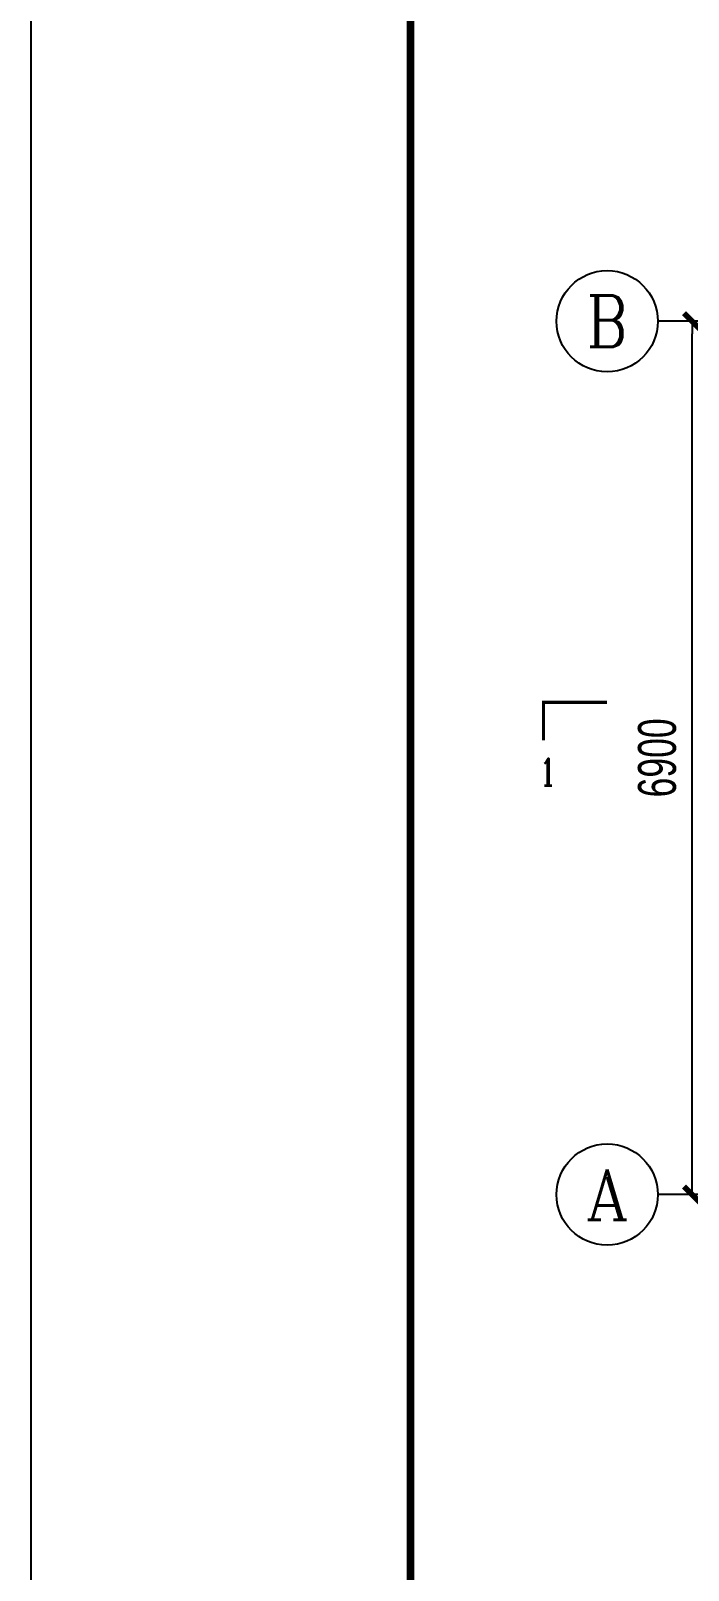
# Model space of a CAD drawing. Extents: x -316592 to 60787, y -138940 to -60306.
# Drawn here: x -30152 to -24957, y -95223 to -83060 of the extents above; entities that cross this region are included whole.
import ezdxf
from ezdxf.enums import TextEntityAlignment as Align

# ---------------------------------------------------------------- set-up
doc = ezdxf.new("R2010")
doc.units = 0
doc.header["$LTSCALE"] = 1000
doc.header["$MEASUREMENT"] = 0
for name, color, linetype in [('AXIS', 4, 'Continuous'), ('AXIS_TEXT', 7, 'Continuous'), ('DIM_SYMB', 4, 'Continuous'), ('HIDE_B', 7, 'Continuous'), ('PUB_DIM', 7, 'Continuous'), ('PUB_TEXT', 7, 'Continuous'), ('图框', 7, 'Continuous')]:
    doc.layers.add(name, color=color, linetype=linetype)
doc.styles.add('_TCH_AXIS', font='COMPLEX', dxfattribs={"bigfont": 'GBCBIG'})
doc.styles.add('_TCH_LABEL', font='COMPLEX', dxfattribs={"bigfont": 'GBCBIG'})
doc.styles.add('COMPLEX', font='COMPLEX')
doc.styles.add('HZ', font='HZTXT_E.SHX', dxfattribs={"width": 0.7, "bigfont": 'HZTXT.SHX'})
doc.dimstyles.new('LZGPS', dxfattribs={"dimscale": 100, "dimtxt": 3, "dimasz": 1, "dimexe": 1, "dimexo": 2, "dimgap": 1.25, "dimtad": 1, "dimdec": 0, "dimzin": 0, "dimdsep": 46, "dimtxsty": 'HZ', "dimblk": '$dimbk', "dimcen": 2, "dimclrd": 256, "dimclre": 256, "dimazin": 0, "dimtfac": 1, "dimtdec": 0, "dimtix": 1, "dimtmove": 2, "dimatfit": 3, "dimfxl": 0, "dimtolj": 1, "dimtzin": 0, "dimarcsym": 0})

# ---------------------------------------------------------------- blocks, each defined once
blk = doc.blocks.new('$dimbk')
blk.add_line((0, 0), (-1, 0))
blk.add_lwpolyline([(-0.64, -0.64, 0.45, 0.45, 0), (0.64, 0.64, 0.45, 0.45, 0)], format="xyseb")
blk = doc.blocks.new('*D71')
at = {"layer": 'Defpoints', "color": 0}
for p in [(-24927, -85355), (-23896, -85355), (-23896, -92255)]:
    blk.add_point(p, dxfattribs=at)
at = {"layer": 'PUB_DIM', "lineweight": -2}
for p, q in [((-24096, -85355), (-25027, -85355)), ((-24927, -92155), (-24927, -85455)), ((-24096, -92255), (-25027, -92255))]:
    blk.add_line(p, q, dxfattribs=at)
at = {"layer": 'PUB_DIM', "lineweight": -2, "xscale": 100, "yscale": 100, "zscale": 100}
for p, rotation in [((-24927, -85355), 90), ((-24927, -92255), 270)]:
    blk.add_blockref('$dimbk', p, dxfattribs=dict(at, rotation=rotation))
at = {"layer": 'PUB_DIM', "color": 0, "insert": (-25202, -88805), "char_height": 300, "attachment_point": 5, "rotation": 90, "style": 'HZ'}
blk.add_mtext('\\A1;6900', dxfattribs=at)
blk = doc.blocks.new('_AXISO')
blk.add_circle((0, 0), 0.5)
at = {"layer": 'AXIS_TEXT', "style": 'COMPLEX', "width": 1.041667}
blk.add_attdef('A', text='', height=0.56, dxfattribs=at).set_placement((-0.25, -0.28), (0.25, -0.28), align=Align.FIT)

msp = doc.modelspace()

# ---------------------------------------------------------------- linework, layer by layer
msp.add_lwpolyline([(11847.8, -106596.8), (11847.8, -76896.8), (-30152.2, -76896.8), (-30152.2, -106596.8)], close=True)
at = {"layer": 'AXIS'}
for p, q in [((-23896.1, -85355.4), (-25197.7, -85355.4)), ((-23896.1, -92255.4), (-25197.7, -92255.4))]:
    msp.add_line(p, q, dxfattribs=at)
at = {"layer": 'DIM_SYMB', "const_width": 25}
msp.add_lwpolyline([(-26100.2, -88665.9), (-26100.2, -88365.9), (-25600.2, -88365.9)], dxfattribs=at)
at = {"layer": 'HIDE_B', "flags": 128}
msp.add_lwpolyline([(-27152.2, -104596.8), (-27152.2, -104596.8), (-27152.2, -104596.8), (-27152.2, -77896.8), (-27152.2, -77896.8), (-27152.2, -77896.8), (10847.8, -77896.8), (10847.8, -77896.8), (10847.8, -77896.8), (10847.8, -77896.8), (10847.8, -77896.8), (10847.8, -77896.8), (10847.8, -104596.8), (10847.8, -104596.8), (-27152.2, -104596.8)], close=True, dxfattribs=at)
at = {"layer": '图框', "linetype": 'Continuous', "const_width": 60}
msp.add_lwpolyline([(10847.8, -77896.8), (-27152.2, -77896.8), (-27152.2, -105596.8), (10847.8, -105596.8), (10847.8, -77896.8)], dxfattribs=at)

# ---------------------------------------------------------------- block references
at = {"layer": 'AXIS'}
ref = msp.add_blockref('_AXISO', (-25597.7, -85355.4), dxfattribs=dict(at, xscale=800, yscale=800, zscale=800))
ref.add_attrib('A', 'B', dxfattribs={"layer": 'AXIS_TEXT', "height": 406.4, "style": '_TCH_AXIS'}).set_placement((-25762.2, -85558.6), (-25433.2, -85558.6), align=Align.FIT)
ref = msp.add_blockref('_AXISO', (-25597.7, -92255.4), dxfattribs=dict(at, xscale=800, yscale=800, zscale=800))
ref.add_attrib('A', 'A', dxfattribs={"layer": 'AXIS_TEXT', "height": 396.5, "style": '_TCH_AXIS'}).set_placement((-25767.6, -92453.7), (-25427.8, -92453.7), align=Align.FIT)

# ---------------------------------------------------------------- texts
at = {"layer": 'PUB_TEXT', "style": '_TCH_LABEL', "width": 0.705882}
msp.add_text('1', height=212.5, dxfattribs=at).set_placement((-26132.4, -89022.2))

# ---------------------------------------------------------------- dimensions: what is measured, and where the dimension line sits
at = {"layer": 'PUB_DIM'}
dim = msp.add_aligned_dim(p1=(-23896.1, -92255.4), p2=(-23896.1, -85355.4), distance=1031.2, dimstyle='LZGPS', dxfattribs=at)
dim.commit()
dim.dimension.update_dxf_attribs({"geometry": '*D71', "text_midpoint": (-25202.3, -88805.4)})

doc.saveas('drawing.dxf')
